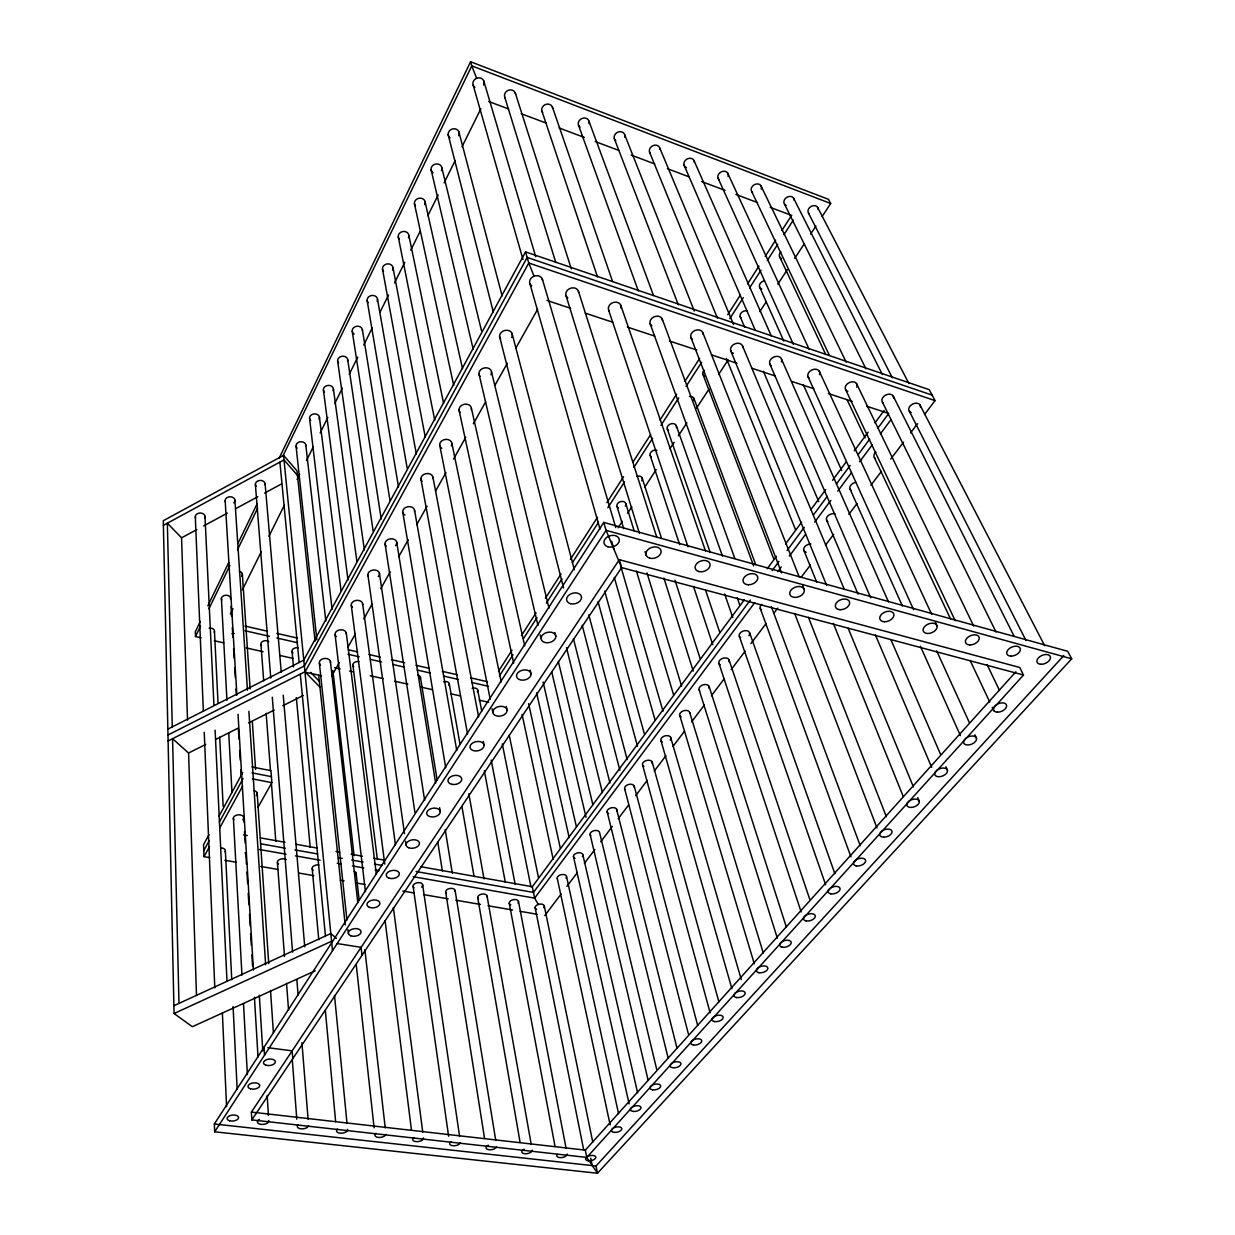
<?xml version="1.0" encoding="UTF-8"?>
<svg xmlns="http://www.w3.org/2000/svg" width="1235" height="1235" viewBox="0 0 1235 1235"><rect width="100%" height="100%" fill="white"/><g stroke="black" fill="none" stroke-linecap="round" stroke-linejoin="round"><path stroke-width="1.5" d="M200.332 621.375L195.315 631.764L195.5 636.534L201.135 637.8M207.866 605.783L228.784 562.465M237.984 543.415L257.235 503.556M278.986 458.509L470.581 61.75L828.484 199.329L830.692 203.497L822.232 216.403M195.5 636.534L200.533 626.13M208.931 608.778L229.926 565.414M237.49 549.807L257.636 508.172M282.83 456.132L471.77 65.856L470.581 61.75M230.42 613.965L232.983 608.793M242.384 589.821L261.202 551.891M268.89 536.376L284.266 505.347M297.095 479.473L299.657 474.302M306.496 460.516L313.335 446.715M320.174 432.929L327.862 417.399M334.7 403.613L342.388 388.099M349.227 374.298L357.779 357.054M363.769 344.982L372.306 327.738M380.01 312.223L388.546 294.98M394.536 282.908L404.787 262.221M410.776 250.149L420.178 231.192M427.866 215.662L438.132 194.976M444.106 182.904L455.221 160.488M462.06 146.703L480.863 108.773M209.008 834.598L203.543 844.663L204.007 856.658L209.688 857.646M219.027 816.15L242.724 772.554M924.552 414.451L935.034 400.619L929.229 389.658L525.554 251.894L303.779 660.138L167.852 729.144M203.775 850.637L209.255 840.587M219.321 822.139L243.079 778.544M304.381 666.113L527.16 257.42L932.116 395.123M204.007 856.658L209.518 846.608M219.598 828.16L242.539 786.247M257.945 807.443L271.87 782.65L270.959 770.671L252.033 766.95M331.659 676.147L339.224 662.686M347.714 647.541L355.279 634.08M363.785 618.936L372.275 603.792M380.781 588.647L390.229 571.82M398.735 556.676L408.183 539.849M416.674 524.705L427.078 506.211M435.569 491.067L445.958 472.557M453.523 459.096L465.796 437.221M473.36 423.759L485.633 401.884M495.081 385.058L507.369 363.183M515.875 348.054L537.596 309.352M498.523 671.222L512.062 650.15M521.432 635.577L536.021 612.884M545.391 598.296L561.03 573.997M570.4 559.409L597.478 517.28M606.864 502.691L623.536 476.772M632.907 462.183L650.613 434.643M659.999 420.054L676.656 394.135M684.993 381.167L699.581 358.49M727.708 314.74L740.213 295.288M747.499 283.942L758.954 266.127M765.206 256.401L775.626 240.192M781.879 230.466L791.249 215.893M499.449 675.854L512.988 654.843M523.408 638.68L536.963 617.67M546.349 603.112L561.971 578.875M572.392 562.712L598.45 522.312M607.836 507.77L624.509 481.912M633.895 467.355L652.651 438.271M660.987 425.334L678.71 397.871M685.996 386.555L701.634 362.303M729.777 318.676L743.316 297.666M749.568 287.956L761.038 270.187M767.29 260.492L777.71 244.329M783.963 234.635L793.349 220.077M214.35 1123.989L603.776 522.42L1067.719 651.308L1071.702 658.826L597.493 1173.25L214.658 1131.8L214.35 1123.989L596.011 1166.01L1063.814 655.584M214.658 1131.8L606.076 530.355L603.776 522.42M618.102 527.762L622.332 521.309M627.627 513.251L631.857 506.798M644.546 487.439L656.186 469.686M669.926 448.722L674.156 442.269M678.385 435.816L686.861 422.91M696.37 408.384L709.06 389.025M718.585 374.498L728.11 359.987M759.834 311.591L766.179 301.911M777.818 284.158L787.328 269.647M794.738 258.347L804.247 243.835M810.608 234.156L815.887 226.082M251.384 1112.087L619.291 559.671L1019.739 667.471L1023.491 675.036L586.795 1157.427L251.816 1119.883L251.384 1112.087L585.328 1150.14L1015.865 671.778M251.816 1119.883L621.606 567.606L619.291 559.671M538.29 904.452L534.616 898.154L532.316 886.73L744.335 599.747M767.244 568.717L776.414 556.306M785.583 543.894L801.623 522.173M810.793 509.762L825.69 489.6M832.575 480.291L846.33 461.674M854.342 450.821L868.097 432.204M874.967 422.895L884.137 410.483M750.324 600.056L533.458 892.426L416.102 871.509M772.122 570.663L779.007 561.385M787.05 550.548L804.263 527.345M813.433 514.964L827.203 496.408M836.388 484.027L850.159 465.471M858.186 454.634L869.656 439.166M877.699 428.344L888.027 414.42M754.755 602.572L534.616 898.154L413.138 876.68M777.803 571.62L781.261 566.973M789.335 556.151L805.467 534.477M814.683 522.096L830.831 500.437M837.747 491.144L851.579 472.573M859.637 461.736L872.327 444.723M880.385 433.886L890.759 419.962M544.789 915.567L561.091 894.047M566.911 886.359L577.409 872.528M584.387 863.311L594.869 849.479M600.704 841.791L612.344 826.416M618.179 818.728L628.661 804.896M635.654 795.664L647.294 780.304M654.288 771.072L665.943 755.712M672.921 746.48L684.576 731.105M691.569 721.888L704.382 704.984M711.36 695.753L724.189 678.849M731.166 669.617L745.153 651.185M750.973 643.497L766.117 623.505M774.268 612.745L777.772 608.129M801.067 577.393L810.392 565.09M825.536 545.114L833.687 534.354M848.831 514.362L856.982 503.602M870.953 485.17L881.45 471.322M890.759 459.034L903.572 442.13M910.566 432.898L917.559 423.682M315.064 641.181L296.971 470.813L283.556 455.344L163.298 520.707L174.058 1013.518L192.367 1026.702L315.157 970.818M163.406 525.354L284.004 459.899L297.45 475.367M187.519 720.129L181.576 537.812L196.828 529.599M203.605 525.94L227.317 513.158M235.777 508.604L257.806 496.732M264.583 493.074L281.518 483.95M167.975 735.026L304.366 665.943M168.114 740.954L304.937 671.778L319.942 687.108M196.488 995.487L188.584 753.01L205.72 744.427M215.986 739.271L238.247 728.094M248.528 722.938L274.216 710.048M282.784 705.756L303.331 695.444M173.888 1005.738L330.795 933.537L336.429 938.353M174.058 1013.518L331.567 941.255L283.556 455.344M267.81 1047.681L292.17 1050.846L292.772 1058.704M337.217 943.571L361.114 947.322L362.009 955.303M224.832 860.27L236.194 862.231M260.801 866.476L277.844 869.425M298.669 873.021L313.813 875.646M340.32 880.231L344.102 880.879M355.464 882.84L364.927 884.476M402.795 891.022L414.157 892.982M423.62 894.619L448.228 898.879M455.808 900.192L480.415 904.437M487.995 905.749L512.602 910.01M520.167 911.322L537.21 914.255M259.381 849.479L285.949 854.188M295.443 855.855L320.127 860.224M337.201 863.25L340.999 863.913M352.392 865.936L363.785 867.943M375.162 869.965L378.96 870.629M260.878 843.829L285.486 848.229M294.949 849.912L317.673 853.956M338.483 857.677L342.28 858.34M351.743 860.039L363.09 862.061M374.452 864.083L382.032 865.426M243.496 834.845L247.262 835.524M260.477 837.886L285.023 842.301M296.354 844.339L317.117 848.059M335.997 851.455L339.764 852.135M351.095 854.172L362.426 856.21M373.742 858.248L385.073 860.27M420.934 866.723L532.316 886.73M252.419 778.884L271.87 782.65M252.033 772.863L271.407 776.645M321.517 675.777L304.968 672.118L528.781 263.009L525.554 251.894M214.288 640.749L223.689 642.848M246.228 647.912L263.148 651.71M280.052 655.492L293.204 658.44M334.546 667.718L340.181 668.984M349.567 671.084L353.333 671.933M370.238 675.73L383.39 678.679M394.66 681.211L407.812 684.159M420.965 687.108L432.25 689.639M451.037 693.854L460.423 695.953M479.211 700.168L488.612 702.283M244.87 626.037L267.439 631.224M276.841 633.37L297.527 638.125M348.301 649.764L357.702 651.926M368.987 654.519L380.272 657.113M391.557 659.691L404.71 662.716M415.994 665.31L429.162 668.32M442.331 671.346L457.367 674.804M470.535 677.814L487.47 681.705M245.039 630.745L269.369 636.303M276.856 638.001L297.45 642.709M347.992 654.241L359.231 656.819M370.469 659.382L381.692 661.945M392.931 664.507L404.154 667.07M417.26 670.065L430.367 673.06M443.473 676.054L458.447 679.466M471.554 682.461L488.412 686.305M1023.491 675.036L621.606 567.606L606.076 530.355L1071.702 658.826M546.92 300.46L570.678 308.318M585.297 313.15L612.73 322.227M627.349 327.059L654.766 336.121M669.385 340.968L696.802 350.03M711.422 354.862L737.017 363.322M751.636 368.169L775.41 376.027M791.851 381.461L813.788 388.716M828.407 393.548L852.181 401.406M866.8 406.253L888.737 413.493M935.034 400.619L528.781 263.009L534.029 276.161M488.736 101.502L508.588 108.958M521.216 113.713L546.472 123.207M559.1 127.961L584.356 137.456M595.177 141.531L618.642 150.361M631.27 155.101L654.72 163.931M667.348 168.67L688.991 176.821M701.619 181.56L725.068 190.391M735.906 194.466L757.549 202.602M770.177 207.356L791.82 215.492M830.692 203.497L471.77 65.856L476.617 78.284M188.584 753.01L172.576 738.7L178.982 1003.391M181.576 537.812L167.343 523.208L172.282 726.89M310.602 672.334L319.325 681.272M817.585 207.279L908.914 383.591M919.921 404.848L1044.733 645.812M808.493 213.084L892.318 377.786M909.269 411.101L1026.007 640.486M793.565 198.125L882.377 374.545M893.09 395.833L1013.889 635.793M784.457 203.991L865.92 368.802M882.408 402.147L996.058 632.058M760.884 185.667L846.16 362.117M856.503 383.529L973.705 626.068M987.043 664.492L999.501 690.458M751.76 191.61L829.04 354.615M845.79 389.951L955.226 620.757M779.841 257.235L825.721 354.46M847.025 399.6L865.056 437.808M874.395 457.598L950.487 618.828M970.123 660.432L989.76 702.036M992.214 707.238L993.851 710.696M727.616 172.993L809.203 349.443M819.16 370.979L931.669 614.351M935.435 622.471L937.056 625.96A7.364 4.678 -22.5 0 1 927.562 633.493A7.364 4.678 -22.5 0 1 925.679 625.543A7.364 4.678 -22.5 0 1 937.056 625.96M936.686 650.891L969.351 722.598M974.924 734.84L976.514 738.329A6.839 4.045 -21.2 0 1 967.592 744.983A6.839 4.045 -21.2 0 1 966.017 738.113A6.839 4.045 -21.2 0 1 976.514 738.329M717.967 177.948L793.349 344.303M807.891 376.397L913.607 609.673M759.54 286.86L783.808 341.092M803.383 384.811L841.745 470.52M849.881 488.69L902.414 606.03M920.446 646.322L960.429 735.643M694.255 161.168L771.242 335.858M781.57 359.292L888.428 601.8M890.898 639.622L940.561 754.4M945.902 766.75L947.43 770.285A6.7 3.921 -20.3 0 1 938.724 776.738A6.7 3.921 -20.3 0 1 937.056 770.115A6.7 3.921 -20.3 0 1 947.43 770.285M684.051 165.104L755.002 329.575M769.698 363.646L870.706 597.802M740.182 316.716L744.659 327.275M763.369 371.303L818.743 501.611M826.508 519.873L858.078 594.143M875.353 634.805L931.715 767.414M659.783 148.03L733.59 324.543M742.652 346.217L844.37 589.512M848.229 628.368L913.421 786.942M917.806 797.64L919.272 801.206A6.576 3.813 -19.4 0 1 910.797 807.458A6.576 3.813 -19.4 0 1 909.022 801.083A6.576 3.813 -19.4 0 1 919.272 801.206M649.502 152.029L717.396 318.105M730.703 350.647L826.694 585.483M726.35 358.335L795.633 529.969M803.8 550.192L816.767 582.303M833.332 623.335L903.186 796.39M624.678 134.661L694.302 311.081M702.9 332.863L799.215 576.899M802.765 585.869L804.186 589.465A7.564 5.094 -20.6 0 1 794.784 597.4A7.564 5.094 -20.6 0 1 792.144 588.956A7.564 5.094 -20.6 0 1 804.186 589.465M808.431 617.299L886.39 816.767M614.335 138.706L678.308 304.798M690.859 337.356L781.585 572.87M702.869 374.22L773.913 559.362M794.831 613.857L877.004 827.959M693.993 398.596L755.681 564.519M771.304 606.509L860.255 845.743M588.894 121.045L653.516 295.52M662.3 319.232L753.628 565.877M760.22 608.33L850.946 856.858M578.489 125.121L638.325 290.997M650.15 323.771L734.763 558.282M676.317 425.72L722.46 556.12M737.202 597.771L739.765 605.011M749.568 632.675L834.875 873.747M667.317 429.008L710.156 552.323M724.652 594.035L732.834 617.608M739.302 636.241L825.659 884.816M552.446 107.167L612.56 281.457M620.788 305.292L705.478 550.825M705.617 590.361L719.696 632.166M729.051 659.907L809.666 899.065M541.98 111.304L597.493 276.902M608.562 309.908L688.003 546.827M650.181 455.453L679.667 544.62M693.514 586.471L712.765 644.716M718.955 663.396L801.144 911.939M642.185 478.084L661.512 538.259M674.974 580.203L700.152 658.61M709.091 686.428L786.433 927.331M515.304 93.011L571.326 268.906M578.366 291.043L656.758 537.225M663.905 578.026L693.236 671.13M699.134 689.856L777.371 938.245M504.76 97.21L555.796 262.515M566.047 295.721L639.36 533.227M645.04 551.628L646.183 555.318M625.713 503.371L634.111 530.803M646.97 572.855L681.658 686.212M689.624 712.255L763.261 952.911M617.052 506.489L623.706 528.657M636.457 571.157L673.615 694.95M679.821 715.621L754.307 963.84M483.811 81.016L535.712 256.695M542.288 278.925L615.756 527.546M620.943 566.927L663.01 711.206M670.667 737.434L741.293 979.571M611.618 541.254L613.918 549.174M614.304 577.44L655.075 720.02M661.003 740.738L731.892 988.633M473.206 85.261L522.992 259.504M529.892 283.664L600.009 529.12M604.687 591.148L644.361 733.852M652.188 761.98L718.924 1001.955M598.064 601.63L637.507 746.341M642.648 765.206L710.11 1012.731M588.802 614.829L627.195 759.618M634.173 785.908L697.667 1025.39M458.849 131.79L502.136 295.937M512.016 333.357L574.368 569.829M582.194 625.28L619.862 770.192M624.756 789.072L688.482 1034.328M448.166 134.63L493.367 312.177M499.588 336.599L563.561 587.922M573.472 638.773L609.936 782.928M616.589 809.249L677.012 1048.175M566.494 647.603L602.433 792.7M607.111 811.596L668.197 1058.225M441.929 168.099L481.496 330.718M491.545 372.059L548.973 608.191M554.901 632.552L555.812 636.303A7.487 5.202 -13.4 0 1 545.067 642.54A7.487 5.202 -13.4 0 1 544.434 633.493A7.487 5.202 -13.4 0 1 555.812 636.303M558.297 661.389L592.846 804.603M656.68 1069.294L599.639 832.776A4.863 2.979 -13.1 0 0 593.464 830.846A4.863 2.979 -13.1 0 0 590.809 835.725M551.767 672.087L586.054 817.292M590.083 834.335L648.19 1080.44M431.077 169.643L473.221 349.381M478.979 373.927L537.981 625.481M540.174 634.867L541.053 638.619M543.107 681.998L576.39 826.647M582.905 854.975L637.584 1092.697M536.592 692.773L569.181 837.562M573.457 856.519L629.124 1103.874M425.164 202.169L462.523 368.647M471.399 408.245L524.705 645.843M530.155 670.157L531.004 673.909A7.348 5.017 -12.4 0 1 520.506 679.945A7.348 5.017 -12.4 0 1 519.75 671.253A7.348 5.017 -12.4 0 1 531.004 673.909M528.611 703.641L560.35 848.337M566.556 876.665L618.565 1113.661M414.451 203.713L453.708 385.443M459.034 410.097L513.667 663.071M522.081 714.417L553.156 859.236M557.217 878.193L610.152 1124.869M408.847 235.345L443.612 403.382M451.871 443.303L501.24 681.967M506.304 706.389L507.076 710.14A7.209 4.832 -11.5 0 1 496.825 716.007A7.209 4.832 -11.5 0 1 495.976 707.64A7.209 4.832 -11.5 0 1 507.076 710.14M509.206 735.057L538.522 877.853M544.326 906.166L592.769 1142.143M596.011 1166.01L597.493 1173.25L586.795 1157.427L585.328 1150.14M590.7 1158.137L592.183 1165.392M502.29 743.918L530.957 886.869M535.141 907.679L583.646 1149.569M398.272 236.873L434.751 420.286M439.691 445.14L490.218 699.242M492.086 708.643L492.842 712.41M477.729 690.288L481.727 711.036M491.19 760.065L515.211 884.538M518.499 901.643L566.124 1148.365M392.962 267.64L425.319 437.344M432.945 477.312L478.609 716.825M483.286 741.34L484.012 745.106A7.086 4.662 -10.7 0 1 473.978 750.787A7.086 4.662 -10.7 0 1 473.036 742.744A7.086 4.662 -10.7 0 1 484.012 745.106M484.336 770.887L505.316 882.269M509.237 903.171L555.04 1146.389M382.51 269.168L416.38 454.218M420.934 479.134L467.586 734.13M449.293 683.85L460.068 744.458M468.837 793.704L484.012 878.934M487.069 896.131L531.235 1144.413M377.493 299.102L407.179 468.158M414.574 510.302L456.749 750.494M461.936 806.517L474.086 876.665M477.713 897.66L520.105 1142.421M367.166 300.614L398.519 487.022M402.749 512.108L445.742 767.815M420.44 677.305L437.144 780.041M445.187 829.503L452.303 873.253M455.113 890.528L495.744 1140.414M362.411 329.745L389.951 500.206M396.744 542.319L435.631 783.021M439.614 807.659L440.231 811.441A6.854 4.353 -9.4 0 1 430.644 816.798A6.854 4.353 -9.4 0 1 429.518 809.342A6.854 4.353 -9.4 0 1 440.231 811.441M437.854 842.409L442.362 870.984M445.681 892.071L484.552 1138.438M352.222 331.242L381.214 519.009M385.088 544.11L424.639 800.357M347.714 359.617L373.155 531.065M379.438 573.395L414.929 812.568M422.648 884.831L459.574 1136.308M413.123 886.39L448.614 1136.231M337.649 361.114L364.371 549.961M367.937 575.186L404.509 833.702M405.589 841.313L406.13 845.111M333.388 388.747L356.884 561.369M362.627 603.606L395.462 844.894M393.378 907.601L422.756 1132.155M323.447 390.229L348.023 580.172M351.28 605.366L384.764 864.13M352.917 665.294L377.37 859.406M385.073 920.631L411.471 1130.195M319.417 417.137L341.014 590.546M346.294 632.953L376.32 874.148M309.599 418.619L332.122 609.411M335.102 634.697L365.436 891.655M332.894 670.481L354.09 855.701M356.097 873.176L359.153 899.991M364.865 949.777L385.243 1127.895M305.786 444.847L325.793 620.835M330.409 661.481L357.81 902.677M356.267 964.875L374.112 1127.848M296.076 446.314L316.855 639.761M319.371 663.21L346.942 920.06M347.977 929.646L348.378 933.475M318.707 675.483L345.213 924.953M331.706 942.706L332.493 950.718M334.5 995.395L347.035 1123.603M279.897 462.122L299.148 662.485M300.275 674.14L325.438 936.007M292.062 651.54L293.482 666.9M296.338 697.621L310.217 847.364M312.208 868.792L318.769 939.665M325.345 1010.539L335.642 1121.642M265.124 483.796L281.24 672.087M283.216 695.151L304.752 946.844M296.848 979.648L298.083 994.947M301.927 1042.741L308.086 1119.219M255.383 484.537L270.758 678.061M272.287 697.219L292.556 952.062M260.955 644.516L263.703 680.809M266.142 713.29L270.48 770.594M271.484 783.978L275.806 841.282M277.427 862.725L284.513 956.508M286.535 983.307L288.558 1010.107M292.309 1059.862L296.786 1119.203M242.338 573.827L250.134 688.929M252.341 721.533L255.583 769.498M257.173 793.009L268.721 963.578M270.527 990.408L273.383 1032.568M234.897 500.129L247.479 690.241M248.883 711.36L265.649 964.859M264.058 1047.187L264.568 1055.107M267.177 1095.46L268.427 1115.483M259.319 995.287L262.777 1050.939M225.187 500.87L236.873 695.089M238.031 714.309L253.422 970.062M231.038 606.4L231.609 616.003M232.303 627.534L232.875 637.137M233.569 648.653L234.141 658.255M234.712 667.873L235.298 677.475M235.978 688.991L236.333 694.749M238.401 729.329L238.972 738.931M239.667 750.448L240.238 760.065M240.81 769.667L241.165 775.426M243.712 818.141L243.943 822.001M244.515 831.634L245.209 843.181M245.796 852.814L246.475 864.361M246.938 872.064L247.633 883.627M248.204 893.26L248.899 904.807M249.485 914.44L250.165 926.003M250.628 933.706L251.323 945.254M251.894 954.887L252.588 966.434M254.441 997.247L258.007 1056.959M221.389 598.388L226.962 700.307M228.737 732.988L231.995 792.608M233.384 818.079L241.952 975.11M243.511 1003.823L247.386 1074.682M214.473 631.44L218.008 702.576M219.722 737.187L223.149 806.409M225.372 851.085L231.748 979.679M233.075 1006.54L237.166 1089.069M204.995 516.292L213.933 705.123M215.106 730.163L226.962 980.667M222.362 1012.515L226.561 1106.699M195.315 517.048L203.343 711.128M204.223 732.262L214.797 987.846M336.244 636.55A5.666 4.014 -6.8 0 1 339.208 630.004A5.666 4.014 -6.8 0 1 346.294 634.003M809.249 213.902A5.403 4.23 -32 0 1 811.364 206.276A5.403 4.23 -32 0 1 818.126 209.441M752.547 192.444A5.449 4.384 -31.6 0 1 752.177 186.593A5.449 4.384 -31.6 0 1 758.66 184.108A5.449 4.384 -31.6 0 1 761.269 189.125M786.247 205.38A5.419 4.292 -31.9 0 1 784.271 200.178A5.419 4.292 -31.9 0 1 790.138 196.411A5.419 4.292 -31.9 0 1 794.136 200.317M531.745 285.902A6.638 5.511 -18.8 0 1 533.242 276.517A6.638 5.511 -18.8 0 1 542.597 280.345M536.669 909.408A4.662 2.748 -11.6 0 1 536.036 905.734A4.662 2.748 -11.6 0 1 542.165 904.221A4.662 2.748 -11.6 0 1 543.832 907.632M320.498 665.001A5.588 3.906 -6.4 0 1 323.385 658.656A5.588 3.906 -6.4 0 1 330.424 662.5M253.823 790.554A5.264 3.396 -4.8 0 1 256.278 795.587M220.695 847.858A5.11 3.18 -4.4 0 1 225.094 851.903M308.565 1125.718A5.681 2.918 -7.1 0 1 300.892 1128.821A5.681 2.918 -7.1 0 1 298.391 1124.576M278.493 864.13A5.017 3.103 -5.9 0 1 279.218 859.699A5.017 3.103 -5.9 0 1 286.258 859.714M268.751 1120.485A5.758 2.964 -6.5 0 1 261.079 1124.39A5.758 2.964 -6.5 0 1 259.443 1119.435M233.847 819.731A5.202 3.304 -4.6 0 1 235.561 815.548A5.202 3.304 -4.6 0 1 242.214 815.594A5.202 3.304 -4.6 0 1 242.801 819.793M244.916 852.984A5.063 3.149 -5 0 1 246.182 852.675M423.512 1137.867A5.496 2.779 -9 0 1 416.535 1141.665A5.496 2.779 -9 0 1 413.848 1137.528M347.591 1129.33A5.619 2.871 -7.8 0 1 340.628 1133.221A5.619 2.871 -7.8 0 1 337.603 1128.975M460.362 1142.745A5.434 2.732 -9.6 0 1 452.797 1145.725A5.434 2.732 -9.6 0 1 450.929 1141.68M567.205 1154.015A5.28 2.593 -11.2 0 1 560.891 1157.643A5.28 2.593 -11.2 0 1 557.371 1154.401M385.876 1134.394A5.558 2.825 -8.4 0 1 378.265 1137.435A5.558 2.825 -8.4 0 1 376.088 1133.298M496.578 1146.806A5.388 2.686 -10.1 0 1 488.442 1149.661A5.388 2.686 -10.1 0 1 488.35 1145.154M532.254 1150.094A5.326 2.64 -10.7 0 1 524.643 1153.722A5.326 2.64 -10.7 0 1 524.088 1149.183M500.669 339.116A6.468 5.28 -15.9 0 1 501.518 332.184A6.468 5.28 -15.9 0 1 509.715 330.98A6.468 5.28 -15.9 0 1 511.691 337.479M480.075 376.366A6.36 5.125 -14.1 0 1 480.847 369.666A6.36 5.125 -14.1 0 1 488.921 368.462A6.36 5.125 -14.1 0 1 490.943 374.73M440.046 446.36A6.16 4.817 -11.4 0 1 446.005 439.351A6.16 4.817 -11.4 0 1 451.331 445.82M441.883 448.259A6.16 4.817 -11.4 0 1 440.802 447.41M403.119 513.235A5.99 4.523 -9.4 0 1 408.013 506.705A5.99 4.523 -9.4 0 1 414.543 511.491M404.941 514.995A5.99 4.523 -9.4 0 1 403.86 514.223M352.423 607.28A5.743 4.137 -7.3 0 1 355.479 600.55A5.743 4.137 -7.3 0 1 362.627 604.687M313.211 870.181A4.971 3.057 -6.7 0 1 313.134 866.445A4.971 3.057 -6.7 0 1 318.923 865.009M354.229 871.308A4.909 3.01 -7.5 0 1 355.757 874.75M414.018 887.733A4.817 2.918 -9 0 1 414.744 883.704A4.817 2.918 -9 0 1 421.212 883.164A4.817 2.918 -9 0 1 421.598 887.1M446.53 893.399A4.786 2.871 -9.7 0 1 449.355 888.582A4.786 2.871 -9.7 0 1 455.067 891.284M478.532 898.972A4.739 2.841 -10.4 0 1 481.418 894.202A4.739 2.841 -10.4 0 1 486.991 896.872M510.827 904.9A4.693 2.794 -11 0 1 510.132 901.195A4.693 2.794 -11 0 1 516.276 899.682A4.693 2.794 -11 0 1 518.036 903.125M433.037 172.854A5.496 4.878 -15.5 0 1 432.003 166.324A5.496 4.878 -15.5 0 1 439.181 164.425A5.496 4.878 -15.5 0 1 441.466 170.631M399.275 239.065A5.357 4.631 -11.2 0 1 399.708 233.075A5.357 4.631 -11.2 0 1 406.516 232.087A5.357 4.631 -11.2 0 1 408.43 237.737M450.127 137.934A5.588 5.017 -18.5 0 1 449.123 131.219A5.588 5.017 -18.5 0 1 456.41 129.274A5.588 5.017 -18.5 0 1 458.679 135.665M809.295 378.358A6.298 4.662 -26.1 0 1 809.048 372.136A6.298 4.662 -26.1 0 1 816.628 369.373A6.298 4.662 -26.1 0 1 819.484 374.637M771.165 365.653A6.345 4.77 -25.6 0 1 770.794 359.323A6.345 4.77 -25.6 0 1 778.42 356.514A6.345 4.77 -25.6 0 1 781.431 361.886M705.046 376.258A4.925 3.767 -23.2 0 1 704.151 370.253M651.818 325.901A6.484 5.141 -23 0 1 653.763 316.963A6.484 5.141 -23 0 1 662.516 320.575M668.536 430.49A4.786 3.612 -20.6 0 1 667.996 425.813A4.786 3.612 -20.6 0 1 673.785 423.698A4.786 3.612 -20.6 0 1 676.317 427.65M689.454 396.45A4.863 3.69 -21.9 0 1 693.977 400.572M741.386 318.368A5.079 3.937 -26.2 0 1 741.139 312.995A5.079 3.937 -26.2 0 1 747.484 311.004M761.733 289.083A5.172 4.029 -27.8 0 1 759.618 284.668A5.172 4.029 -27.8 0 1 764.527 280.824M651.385 456.888A4.724 3.535 -19.5 0 1 650.938 452.18A4.724 3.535 -19.5 0 1 656.881 450.343M875.214 458.386A6.021 4.214 -25.4 0 1 875.862 452.01M625.28 789.767A4.986 3.134 -14.2 0 1 628.723 784.441A4.986 3.134 -14.2 0 1 634.203 787.544M662.3 742.019A5.125 3.288 -15.5 0 1 661.975 737.542A5.125 3.288 -15.5 0 1 668.691 735.859A5.125 3.288 -15.5 0 1 670.173 740.058M761.516 609.858A5.511 3.72 -19.6 0 1 761.779 604.378M681.118 716.948A5.187 3.365 -16.2 0 1 682.801 711.051A5.187 3.365 -16.2 0 1 689.794 713.135M740.614 637.708A5.434 3.628 -18.7 0 1 740.491 632.675A5.434 3.628 -18.7 0 1 747.576 630.9A5.434 3.628 -18.7 0 1 748.919 635.624M720.252 664.816A5.341 3.535 -17.8 0 1 719.789 660.231A5.341 3.535 -17.8 0 1 726.288 657.993A5.341 3.535 -17.8 0 1 729.005 661.806M851.162 490.418A5.913 4.106 -24.1 0 1 850.39 485.849A5.913 4.106 -24.1 0 1 855.84 482.345M806.177 552.277A5.696 3.906 -21.7 0 1 804.217 547.506A5.696 3.906 -21.7 0 1 810.87 544.095M827.805 521.556A5.804 4.014 -22.9 0 1 827.774 516.045A5.804 4.014 -22.9 0 1 835.061 513.837M911.198 412.505A6.19 4.353 -27.3 0 1 909.315 407.179A6.19 4.353 -27.3 0 1 916.169 403.166A6.19 4.353 -27.3 0 1 920.415 407.087M643.96 766.456A5.048 3.211 -14.8 0 1 643.327 762.365A5.048 3.211 -14.8 0 1 649.456 760.297A5.048 3.211 -14.8 0 1 652.219 763.662M699.627 690.627A5.264 3.458 -17 0 1 703.487 684.715A5.264 3.458 -17 0 1 709.044 688.265M574.97 858.371A4.801 2.918 -12.6 0 1 574.429 854.45A4.801 2.918 -12.6 0 1 580.728 852.906A4.801 2.918 -12.6 0 1 582.364 856.55M557.433 878.903A4.739 2.841 -12.1 0 1 562.28 874.488A4.739 2.841 -12.1 0 1 566.047 878.193M608.623 813.541A4.925 3.057 -13.6 0 1 607.913 809.666A4.925 3.057 -13.6 0 1 613.872 807.659A4.925 3.057 -13.6 0 1 616.651 810.839M847.812 391.387A6.252 4.554 -26.6 0 1 845.944 385.49A6.252 4.554 -26.6 0 1 853.57 381.862A6.252 4.554 -26.6 0 1 856.766 387.126M883.241 402.996A6.221 4.446 -27 0 1 885.974 394.907A6.221 4.446 -27 0 1 893.615 398.102M781.585 258.547A5.264 4.106 -29.5 0 1 780.89 251.863M567.838 297.928A6.592 5.403 -20.3 0 1 569.474 288.666A6.592 5.403 -20.3 0 1 578.659 292.433M609.241 311.096A6.53 5.28 -21.8 0 1 613.671 302.374A6.53 5.28 -21.8 0 1 620.865 308.086M692.449 339.44A6.437 5.017 -24 0 1 694.549 330.656A6.437 5.017 -24 0 1 703.101 334.191M731.274 351.774A6.391 4.894 -24.9 0 1 735.226 343.716A6.391 4.894 -24.9 0 1 742.822 347.514M733.466 353.303A6.391 4.894 -24.9 0 1 732.231 352.685M671.639 1063.35A5.573 2.871 -13.2 0 1 680.639 1062.872A5.573 2.871 -13.2 0 1 675.051 1067.766A5.573 2.871 -13.2 0 1 670.775 1064.107M474.873 87.392A5.712 5.202 -24.1 0 1 473.916 80.368A5.712 5.202 -24.1 0 1 481.357 78.392A5.712 5.202 -24.1 0 1 483.58 85.061M719.279 179.862A5.48 4.477 -31.3 0 1 718.816 173.919A5.48 4.477 -31.3 0 1 725.346 171.403A5.48 4.477 -31.3 0 1 728.063 176.497M618.272 507.847A4.6 3.381 -17.4 0 1 617.87 503.247A4.6 3.381 -17.4 0 1 623.891 501.703A4.6 3.381 -17.4 0 1 625.327 506.057M368.323 576.236A5.82 4.261 -7.9 0 1 370.608 570.848A5.82 4.261 -7.9 0 1 378.003 571.141A5.82 4.261 -7.9 0 1 378.25 576.621M580.002 127.159A5.604 4.894 -28.8 0 1 579.107 120.845A5.604 4.894 -28.8 0 1 585.807 118.205A5.604 4.894 -28.8 0 1 589.002 123.623M505.408 98.368A5.681 5.11 -26 0 1 508.233 90.309A5.681 5.11 -26 0 1 515.597 94.323M542.597 112.447A5.635 5.002 -27.6 0 1 545.5 104.512A5.635 5.002 -27.6 0 1 552.709 108.448M636.55 476.448A4.662 3.458 -18.4 0 1 641.382 476.972A4.662 3.458 -18.4 0 1 641.783 480.832M443.643 681.89A4.245 2.902 -10 0 1 448.181 682.229A4.245 2.902 -10 0 1 448.923 685.363M472.156 688.358A4.214 2.856 -10.8 0 1 476.664 688.682A4.214 2.856 -10.8 0 1 477.327 691.801M417.955 675.113A4.276 2.949 -9.2 0 1 420.101 678.849M353.766 666.684A4.338 3.026 -7.4 0 1 353.781 662.979A4.338 3.026 -7.4 0 1 358.876 661.698M292.988 652.975A4.415 3.103 -5.4 0 1 292.865 649.193A4.415 3.103 -5.4 0 1 298.021 647.881M415.454 205.983A5.419 4.755 -13.1 0 1 415.933 199.808A5.419 4.755 -13.1 0 1 422.833 198.82A5.419 4.755 -13.1 0 1 424.732 204.639M338.668 363.059A5.094 4.168 -6.5 0 1 341.354 356.375A5.094 4.168 -6.5 0 1 347.714 360.713M354.183 334.006A5.156 4.276 -7.3 0 1 353.241 333.265M352.577 332.323A5.156 4.276 -7.3 0 1 356.653 326.272A5.156 4.276 -7.3 0 1 362.411 330.872M383.529 271.299A5.28 4.508 -9.6 0 1 383.915 265.463A5.28 4.508 -9.6 0 1 390.63 264.491A5.28 4.508 -9.6 0 1 392.56 269.971M368.184 302.683A5.218 4.384 -8.4 0 1 368.524 297.002A5.218 4.384 -8.4 0 1 375.162 296.029A5.218 4.384 -8.4 0 1 377.107 301.371M324.465 392.113A5.033 4.06 -5.7 0 1 324.681 386.895A5.033 4.06 -5.7 0 1 331.073 385.938A5.033 4.06 -5.7 0 1 333.079 390.831M310.618 420.456A4.971 3.952 -5.1 0 1 310.803 415.361A4.971 3.952 -5.1 0 1 317.117 414.42A4.971 3.952 -5.1 0 1 319.124 419.19M261.295 645.288A4.461 3.149 -4.4 0 1 262.993 641.243A4.461 3.149 -4.4 0 1 268.798 641.691M209.116 628.136A4.539 3.211 -2.5 0 1 213.393 629.109A4.539 3.211 -2.5 0 1 214.226 632.258M422.046 481.326A6.082 4.662 -10.3 0 1 425.55 473.746A6.082 4.662 -10.3 0 1 432.898 478.532M386.215 546.148A5.897 4.384 -8.6 0 1 387.018 540.158A5.897 4.384 -8.6 0 1 394.953 539.726A5.897 4.384 -8.6 0 1 395.509 545.638M460.13 412.444A6.268 4.955 -12.6 0 1 463.881 404.37A6.268 4.955 -12.6 0 1 471.322 409.541M221.821 600.071A4.616 3.319 -2.8 0 1 225.156 595.301A4.616 3.319 -2.8 0 1 230.575 598.728M231.902 633.848A4.508 3.18 -3.4 0 1 234.202 633.493M615.786 140.713A5.573 4.786 -29.7 0 1 615.015 134.476A5.573 4.786 -29.7 0 1 621.668 131.883A5.573 4.786 -29.7 0 1 624.725 137.208M650.058 153.109A5.542 4.678 -30.4 0 1 653.222 145.529A5.542 4.678 -30.4 0 1 659.984 149.265M686.49 167.651A5.511 4.585 -30.9 0 1 684.205 162.202A5.511 4.585 -30.9 0 1 690.103 158.281A5.511 4.585 -30.9 0 1 694.425 162.372M297.11 448.104A4.909 3.859 -4.6 0 1 299.565 441.914A4.909 3.859 -4.6 0 1 305.817 445.85M239.358 571.28A4.662 3.412 -3 0 1 241.566 576.39M195.593 517.974A4.863 3.659 -1 0 1 200.332 513.004A4.863 3.659 -1 0 1 204.578 518.16M225.465 501.811A4.878 3.705 -2 0 1 227.626 497.304A4.878 3.705 -2 0 1 233.801 498.075A4.878 3.705 -2 0 1 233.755 502.83M256.201 486.358A4.878 3.751 -3.1 0 1 259.273 480.508A4.878 3.751 -3.1 0 1 265.031 484.768M369.435 907.385A6.53 3.921 -8 0 0 379.886 903.896A6.53 3.921 -8 0 0 371.025 900.469A6.53 3.921 -8 0 0 369.435 907.385M350.817 935.79A6.437 3.798 -7.7 0 0 361.068 932.379A6.437 3.798 -7.7 0 0 352.299 929.106A6.437 3.798 -7.7 0 0 350.817 935.79M265.942 1065.218A6.005 3.242 -6.4 0 0 275.374 1062.162A6.005 3.242 -6.4 0 0 266.992 1059.537A6.005 3.242 -6.4 0 0 265.942 1065.218M229.525 1120.763A5.804 3.01 -6 0 0 238.602 1117.86A5.804 3.01 -6 0 0 230.389 1115.498A5.804 3.01 -6 0 0 229.525 1120.763M250.458 1088.838A5.913 3.134 -6.2 0 0 259.736 1085.843A5.913 3.134 -6.2 0 0 251.431 1083.327A5.913 3.134 -6.2 0 0 250.458 1088.838M570.555 603.714A7.642 5.403 -14.6 0 0 581.562 597.261A7.642 5.403 -14.6 0 0 570.045 594.282A7.642 5.403 -14.6 0 0 570.555 603.714M451.933 784.364A6.962 4.508 -10 0 0 461.736 778.853A6.962 4.508 -10 0 0 450.898 776.63A6.962 4.508 -10 0 0 451.933 784.364M388.685 878.039A6.638 4.06 -8.4 0 0 399.306 874.473A6.638 4.06 -8.4 0 0 390.383 870.876A6.638 4.06 -8.4 0 0 388.685 878.039M408.569 847.704A6.746 4.199 -8.9 0 0 419.391 844.045A6.746 4.199 -8.9 0 0 410.39 840.294A6.746 4.199 -8.9 0 0 408.569 847.704M884.383 621.761A7.425 4.817 -22 0 0 893.847 614.104A7.425 4.817 -22 0 0 882.269 613.641A7.425 4.817 -22 0 0 884.383 621.761M652.667 1089.888A5.496 2.794 -12.8 0 0 660.725 1086.059A5.496 2.794 -12.8 0 0 652.605 1084.963A5.496 2.794 -12.8 0 0 652.667 1089.888M693.437 1045.011A5.65 2.949 -13.7 0 0 701.789 1040.997A5.65 2.949 -13.7 0 0 693.53 1039.777A5.65 2.949 -13.7 0 0 693.437 1045.011M736.554 997.54A5.82 3.118 -14.7 0 0 745.214 993.311A5.82 3.118 -14.7 0 0 736.832 991.952A5.82 3.118 -14.7 0 0 736.554 997.54M759.062 972.748A5.913 3.211 -15.2 0 0 767.892 968.425A5.913 3.211 -15.2 0 0 759.432 966.99A5.913 3.211 -15.2 0 0 759.062 972.748M748.271 584.757A7.642 5.249 -19.7 0 0 757.626 576.683A7.642 5.249 -19.7 0 0 745.353 576.143A7.642 5.249 -19.7 0 0 748.271 584.757M649.749 558.189A7.796 5.558 -17.6 0 0 661.126 551.52A7.796 5.558 -17.6 0 0 649.656 548.355A7.796 5.558 -17.6 0 0 649.749 558.189M698.748 571.512A7.703 5.403 -18.7 0 0 710.094 564.951A7.703 5.403 -18.7 0 0 698.933 561.863A7.703 5.403 -18.7 0 0 698.748 571.512M840.14 609.719A7.503 4.955 -21.3 0 0 849.572 601.939A7.503 4.955 -21.3 0 0 837.762 601.46A7.503 4.955 -21.3 0 0 840.14 609.719M1010.847 656.125A7.256 4.431 -23.4 0 0 1020.372 648.854A7.256 4.431 -23.4 0 0 1009.396 648.483A7.256 4.431 -23.4 0 0 1010.847 656.125M969.707 644.948A7.302 4.554 -23 0 0 979.216 637.553A7.302 4.554 -23 0 0 968.039 637.152A7.302 4.554 -23 0 0 969.707 644.948M997.417 712.163A6.993 4.168 -22.2 0 0 1006.602 705.308A6.993 4.168 -22.2 0 0 995.966 705.031A6.993 4.168 -22.2 0 0 997.417 712.163M614.088 1132.371A5.341 2.655 -12.1 0 0 621.853 1128.713A5.341 2.655 -12.1 0 0 613.888 1127.74A5.341 2.655 -12.1 0 0 614.088 1132.371M633.123 1111.423A5.419 2.717 -12.4 0 0 641.027 1107.671A5.419 2.717 -12.4 0 0 632.984 1106.637A5.419 2.717 -12.4 0 0 633.123 1111.423M607.929 546.812A7.858 5.696 -16.5 0 0 619.322 540.05A7.858 5.696 -16.5 0 0 607.605 536.808A7.858 5.696 -16.5 0 0 607.929 546.812M782.249 947.23A6.005 3.304 -15.8 0 0 791.249 942.799A6.005 3.304 -15.8 0 0 782.712 941.271A6.005 3.304 -15.8 0 0 782.249 947.23M714.679 1021.607A5.727 3.041 -14.2 0 0 723.185 1017.501A5.727 3.041 -14.2 0 0 714.864 1016.204A5.727 3.041 -14.2 0 0 714.679 1021.607M806.131 920.939A6.113 3.396 -16.5 0 0 815.316 916.385A6.113 3.396 -16.5 0 0 806.702 914.78A6.113 3.396 -16.5 0 0 806.131 920.939M883.751 837.207A6.453 3.705 -18.6 0 0 892.01 831.14A6.453 3.705 -18.6 0 0 881.883 831.062A6.453 3.705 -18.6 0 0 883.751 837.207M856.117 865.889A6.329 3.597 -17.8 0 0 865.689 861.088A6.329 3.597 -17.8 0 0 856.936 859.298A6.329 3.597 -17.8 0 0 856.117 865.889M830.738 893.831A6.221 3.489 -17.1 0 0 840.109 889.169A6.221 3.489 -17.1 0 0 831.433 887.456A6.221 3.489 -17.1 0 0 830.738 893.831M1040.935 664.306A7.209 4.338 -23.7 0 0 1050.476 657.128A7.209 4.338 -23.7 0 0 1039.654 656.758A7.209 4.338 -23.7 0 0 1040.935 664.306M588.277 1160.792A5.249 2.547 -11.6 0 0 595.857 1157.241A5.249 2.547 -11.6 0 0 587.983 1156.346A5.249 2.547 -11.6 0 0 588.277 1160.792"/></g></svg>
